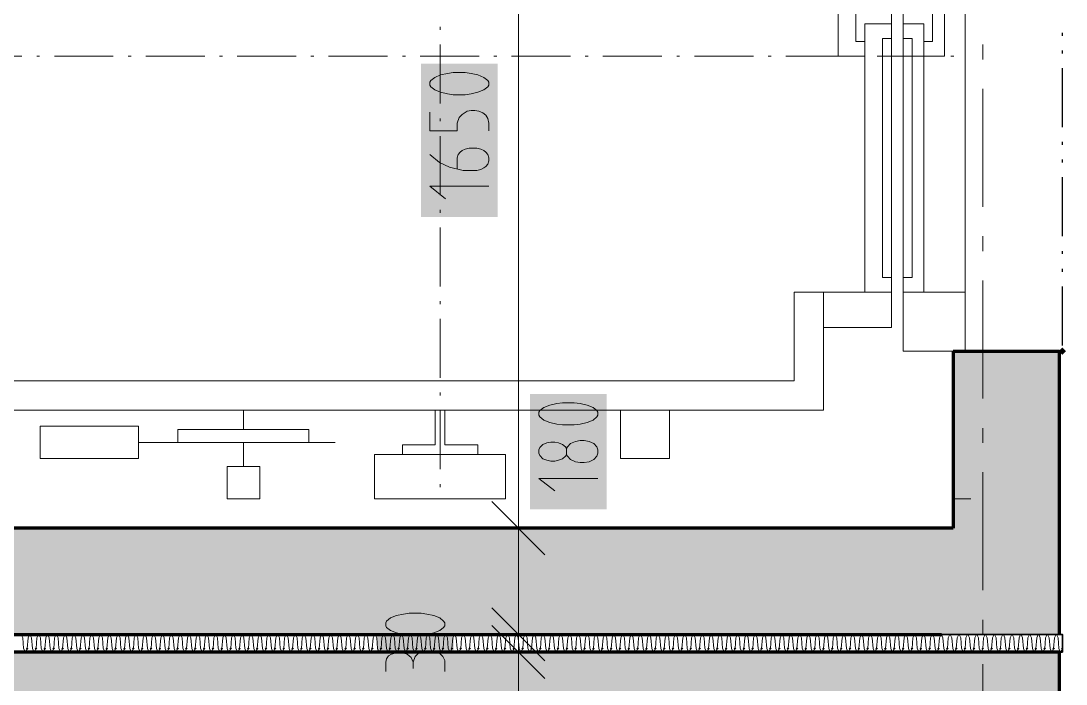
# Model space of a CAD drawing. Header units: millimetres. Extents: x 0 to 594, y 0 to 420.
# Drawn here: x 105.65 to 123.81, y 191.78 to 203.31 of the extents above; entities that cross this region are included whole.
import ezdxf

# ---------------------------------------------------------------- set-up
doc = ezdxf.new("R2010")
doc.units = ezdxf.units.MM
doc.header["$LTSCALE"] = 8
for name, color, linetype in [('PDF_Koty delkove', 7, 'Continuous'), ('PDF_Osy hlavni', 7, 'Continuous'), ('PDF_Steny obvodove nosne', 7, 'Continuous'), ('PDF_Steny sendvic', 7, 'Continuous'), ('PDF_Steny vnitrni', 7, 'Continuous'), ('PDF_Vytah', 7, 'Continuous')]:
    doc.layers.add(name, color=color, linetype=linetype)

msp = doc.modelspace()

# ---------------------------------------------------------------- linework, layer by layer
at = {"layer": 'PDF_Koty delkove', "lineweight": 18}
for points in [[(114.291, 152.109), (114.291, 169.892), (114.291, 172.055), (114.291, 174.693), (114.291, 175.945), (114.291, 178.204), (114.291, 179.45), (114.291, 180.962), (114.291, 183.576), (114.291, 190.29), (114.291, 192.34), (114.291, 192.647), (114.291, 194.492), (114.291, 211.404), (114.291, 213.249), (114.291, 213.557), (114.291, 215.607), (114.291, 215.761), (114.291, 230.674)], [(113.365, 202.407), (113.16, 202.407), (113.059, 202.393), (112.939, 202.366), (112.836, 202.325), (112.767, 202.271), (112.751, 202.243), (112.751, 202.188), (112.767, 202.16), (112.836, 202.106), (112.939, 202.065), (113.059, 202.037), (113.16, 202.023)], [(113.16, 202.023), (113.365, 202.023), (113.468, 202.037), (113.587, 202.065), (113.69, 202.106), (113.759, 202.16), (113.776, 202.188), (113.776, 202.243), (113.759, 202.271), (113.69, 202.325), (113.587, 202.366), (113.468, 202.393), (113.365, 202.407)], [(112.751, 201.723), (112.751, 201.394), (113.229, 201.394), (113.229, 201.531), (113.264, 201.627), (113.315, 201.682), (113.4, 201.736), (113.468, 201.75), (113.536, 201.75), (113.605, 201.736), (113.673, 201.709), (113.724, 201.668), (113.759, 201.613), (113.776, 201.531), (113.776, 201.394)], [(113.229, 200.737), (113.229, 200.929), (113.246, 200.984), (113.28, 201.025), (113.315, 201.052), (113.365, 201.079), (113.434, 201.093), (113.57, 201.093), (113.639, 201.079), (113.69, 201.052), (113.724, 201.025), (113.759, 200.984), (113.776, 200.929), (113.776, 200.874), (113.759, 200.819), (113.724, 200.778), (113.69, 200.751), (113.639, 200.723), (113.57, 200.709), (113.331, 200.709), (113.092, 200.764), (112.921, 200.846), (112.751, 200.984)], [(113.776, 200.436), (112.751, 200.436), (113.024, 200.217)], [(115.126, 195.769), (115.108, 195.741), (115.057, 195.7), (114.989, 195.673), (114.921, 195.659), (114.852, 195.659), (114.784, 195.673), (114.716, 195.7), (114.665, 195.755), (114.648, 195.796), (114.648, 195.851), (114.665, 195.892), (114.716, 195.947), (114.784, 195.974), (114.852, 195.988), (114.921, 195.988), (114.989, 195.974), (115.057, 195.947), (115.108, 195.906), (115.126, 195.879)], [(115.433, 196.015), (115.365, 196.015), (115.28, 196.001), (115.194, 195.961), (115.143, 195.906), (115.126, 195.879), (115.126, 195.769), (115.143, 195.741), (115.194, 195.686), (115.28, 195.645), (115.365, 195.631), (115.433, 195.631), (115.518, 195.645), (115.604, 195.686)], [(115.604, 195.686), (115.656, 195.741), (115.673, 195.796), (115.673, 195.851), (115.656, 195.906), (115.604, 195.961), (115.518, 196.001), (115.433, 196.015)], [(115.673, 195.358), (114.648, 195.358), (114.921, 195.139)], [(114.752, 194.031), (113.83, 194.953)], [(115.06, 194.492), (114.291, 194.492), (113.522, 194.492)], [(114.752, 192.186), (113.83, 193.108)], [(114.752, 191.878), (113.83, 192.801)], [(115.06, 192.647), (114.291, 192.647), (113.522, 192.647)], [(113.01, 192.001), (113.01, 192.192), (112.975, 192.261), (112.923, 192.316), (112.838, 192.343), (112.77, 192.357), (112.701, 192.357), (112.616, 192.343), (112.548, 192.316), (112.497, 192.261), (112.462, 192.165), (112.462, 192.056)], [(115.06, 192.34), (114.291, 192.34), (113.522, 192.34)], [(111.985, 192.001), (111.985, 192.165), (112.001, 192.22), (112.036, 192.275), (112.087, 192.303), (112.189, 192.33), (112.257, 192.33), (112.36, 192.303), (112.428, 192.247), (112.462, 192.165)]]:
    msp.add_lwpolyline(points, dxfattribs=at)
for points in [[(115.262, 196.672), (115.057, 196.672), (114.956, 196.658), (114.836, 196.631), (114.733, 196.59), (114.665, 196.536), (114.648, 196.508), (114.648, 196.454), (114.665, 196.426), (114.733, 196.371), (114.836, 196.33), (114.956, 196.302), (115.057, 196.288), (115.262, 196.288), (115.365, 196.302), (115.484, 196.33), (115.587, 196.371), (115.656, 196.426), (115.673, 196.454), (115.673, 196.508), (115.656, 196.536), (115.587, 196.59), (115.484, 196.631), (115.365, 196.658)], [(112.599, 193.014), (112.394, 193.014), (112.292, 193), (112.172, 192.973), (112.07, 192.932), (112.001, 192.877), (111.985, 192.849), (111.985, 192.795), (112.001, 192.767), (112.07, 192.713), (112.172, 192.672), (112.292, 192.644), (112.394, 192.63), (112.599, 192.63), (112.701, 192.644), (112.821, 192.672), (112.923, 192.713), (112.992, 192.767), (113.01, 192.795), (113.01, 192.849), (112.992, 192.877), (112.923, 192.932), (112.821, 192.973), (112.701, 193)]]:
    msp.add_lwpolyline(points, close=True, dxfattribs=at)
at = {"layer": 'PDF_Koty delkove', "color": 7, "lineweight": 18, "true_color": 0xffffff, "transparency": 33554559}
for points in [[(113.93, 199.898), (113.93, 202.56), (112.597, 199.898), (112.597, 202.56)], [(115.827, 194.821), (115.827, 196.825), (114.494, 194.821), (114.494, 196.825)], [(113.163, 191.819), (113.163, 193.167), (111.831, 191.819), (111.831, 193.167)]]:
    msp.add_solid(points, dxfattribs=at)
at = {"layer": 'PDF_Osy hlavni', "lineweight": 18}
for points in [[(122.36, 202.638), (122.36, 202.895)], [(122.36, 200.076), (122.36, 202.126)], [(122.36, 199.307), (122.36, 199.563)], [(122.36, 196.745), (122.36, 198.795)], [(122.36, 195.976), (122.36, 196.232)], [(122.36, 193.413), (122.36, 195.463)], [(122.36, 192.645), (122.36, 192.901)], [(122.36, 190.082), (122.36, 192.132)]]:
    msp.add_lwpolyline(points, dxfattribs=at)
at = {"layer": 'PDF_Steny obvodove nosne', "lineweight": 70}
msp.add_lwpolyline([(123.692, 151.955), (123.692, 192.34), (121.642, 192.34), (99.092, 192.34)], dxfattribs=at)
at = {"layer": 'PDF_Steny obvodove nosne', "color": 9, "lineweight": 9, "true_color": 0xc0c0c0, "transparency": 33554559}
for points in [[(97.042, 190.29), (121.642, 190.29), (97.042, 192.34), (121.642, 192.34)], [(121.642, 192.34), (121.642, 149.7), (123.692, 192.34), (123.692, 149.7)]]:
    msp.add_solid(points, dxfattribs=at)
at = {"layer": 'PDF_Steny sendvic', "lineweight": 35}
msp.add_lwpolyline([(99.092, 192.545), (99.092, 192.34), (121.642, 192.34), (123.692, 192.34), (123.744, 192.34), (123.744, 192.647), (123.692, 192.647), (101.245, 192.647), (99.4, 192.647), (99.4, 213.249), (101.245, 213.249), (123.692, 213.249), (123.744, 213.249), (123.744, 213.557), (123.692, 213.557), (99.092, 213.557), (99.092, 213.352)], dxfattribs=at)
at = {"layer": 'PDF_Steny sendvic', "lineweight": 25}
for points in [[(123.744, 203.048), (123.744, 203.1)], [(123.744, 202.741), (123.744, 202.792)], [(123.744, 201.46), (123.744, 202.485)], [(123.744, 201.152), (123.744, 201.203)], [(123.744, 200.845), (123.744, 200.896)], [(123.744, 199.563), (123.744, 200.588)], [(123.744, 199.256), (123.744, 199.307)], [(123.744, 198.948), (123.744, 199)], [(123.744, 197.667), (123.744, 198.692)]]:
    msp.add_lwpolyline(points, dxfattribs=at)
at = {"layer": 'PDF_Steny sendvic', "lineweight": 9}
for points in [[(105.678, 192.586), (105.651, 192.647)], [(105.693, 192.401), (105.678, 192.586)], [(105.77, 192.586), (105.755, 192.401)], [(105.798, 192.647), (105.77, 192.586)], [(105.77, 192.586), (105.77, 192.586)], [(105.832, 192.586), (105.804, 192.647)], [(105.847, 192.401), (105.832, 192.586)], [(105.924, 192.586), (105.909, 192.401)], [(105.952, 192.647), (105.924, 192.586)], [(105.924, 192.586), (105.924, 192.586)], [(105.986, 192.586), (105.958, 192.647)], [(106.001, 192.401), (105.986, 192.586)], [(106.078, 192.586), (106.062, 192.401)], [(106.105, 192.647), (106.078, 192.586)], [(106.078, 192.586), (106.078, 192.586)], [(106.078, 192.586), (106.078, 192.586)], [(106.139, 192.586), (106.112, 192.647)], [(106.155, 192.401), (106.139, 192.586)], [(106.231, 192.586), (106.216, 192.401)], [(106.259, 192.647), (106.231, 192.586)], [(106.231, 192.586), (106.231, 192.586)], [(106.293, 192.586), (106.266, 192.647)], [(106.308, 192.401), (106.293, 192.586)], [(106.385, 192.586), (106.37, 192.401)], [(106.413, 192.647), (106.385, 192.586)], [(106.385, 192.586), (106.385, 192.586)], [(106.447, 192.586), (106.419, 192.647)], [(106.462, 192.401), (106.447, 192.586)], [(106.539, 192.586), (106.524, 192.401)], [(106.567, 192.647), (106.539, 192.586)], [(106.539, 192.586), (106.539, 192.586)], [(106.601, 192.586), (106.573, 192.647)], [(106.616, 192.401), (106.601, 192.586)], [(106.693, 192.586), (106.677, 192.401)], [(106.72, 192.647), (106.693, 192.586)], [(106.693, 192.586), (106.693, 192.586)], [(106.754, 192.586), (106.727, 192.647)], [(106.77, 192.401), (106.754, 192.586)], [(106.846, 192.586), (106.831, 192.401)], [(106.874, 192.647), (106.846, 192.586)], [(106.846, 192.586), (106.846, 192.586)], [(106.908, 192.586), (106.881, 192.647)], [(106.923, 192.401), (106.908, 192.586)], [(107, 192.586), (106.985, 192.401)], [(107.028, 192.647), (107, 192.586)], [(107, 192.586), (107, 192.586)], [(107.062, 192.586), (107.034, 192.647)], [(107.077, 192.401), (107.062, 192.586)], [(107.154, 192.586), (107.139, 192.401)], [(107.182, 192.647), (107.154, 192.586)], [(107.154, 192.586), (107.154, 192.586)], [(107.216, 192.586), (107.188, 192.647)], [(107.231, 192.401), (107.216, 192.586)], [(107.308, 192.586), (107.292, 192.401)], [(107.335, 192.647), (107.308, 192.586)], [(107.308, 192.586), (107.308, 192.586)], [(107.369, 192.586), (107.342, 192.647)], [(107.385, 192.401), (107.369, 192.586)], [(107.461, 192.586), (107.446, 192.401)], [(107.489, 192.647), (107.461, 192.586)], [(107.461, 192.586), (107.461, 192.586)], [(107.523, 192.586), (107.496, 192.647)], [(107.538, 192.401), (107.523, 192.586)], [(107.615, 192.586), (107.6, 192.401)], [(107.643, 192.647), (107.615, 192.586)], [(107.615, 192.586), (107.615, 192.586)], [(107.677, 192.586), (107.649, 192.647)], [(107.692, 192.401), (107.677, 192.586)], [(107.769, 192.586), (107.754, 192.401)], [(107.797, 192.647), (107.769, 192.586)], [(107.769, 192.586), (107.769, 192.586)], [(107.831, 192.586), (107.803, 192.647)], [(107.846, 192.401), (107.831, 192.586)], [(107.923, 192.586), (107.907, 192.401)], [(107.95, 192.647), (107.923, 192.586)], [(107.923, 192.586), (107.923, 192.586)], [(107.984, 192.586), (107.957, 192.647)], [(108, 192.401), (107.984, 192.586)], [(108.076, 192.586), (108.061, 192.401)], [(108.104, 192.647), (108.076, 192.586)], [(108.076, 192.586), (108.076, 192.586)], [(108.138, 192.586), (108.11, 192.647)], [(108.153, 192.401), (108.138, 192.586)], [(108.23, 192.586), (108.215, 192.401)], [(108.258, 192.647), (108.23, 192.586)], [(108.23, 192.586), (108.23, 192.586)], [(108.292, 192.586), (108.264, 192.647)], [(108.307, 192.401), (108.292, 192.586)], [(108.384, 192.586), (108.369, 192.401)], [(108.412, 192.647), (108.384, 192.586)], [(108.384, 192.586), (108.384, 192.586)], [(108.446, 192.586), (108.418, 192.647)], [(108.461, 192.401), (108.446, 192.586)], [(108.538, 192.586), (108.522, 192.401)], [(108.565, 192.647), (108.538, 192.586)], [(108.538, 192.586), (108.538, 192.586)], [(108.599, 192.586), (108.572, 192.647)], [(108.615, 192.401), (108.599, 192.586)], [(108.691, 192.586), (108.676, 192.401)], [(108.719, 192.647), (108.691, 192.586)], [(108.691, 192.586), (108.691, 192.586)], [(108.753, 192.586), (108.725, 192.647)], [(108.768, 192.401), (108.753, 192.586)], [(108.845, 192.586), (108.83, 192.401)], [(108.873, 192.647), (108.845, 192.586)], [(108.845, 192.586), (108.845, 192.586)], [(108.907, 192.586), (108.879, 192.647)], [(108.922, 192.401), (108.907, 192.586)], [(108.999, 192.586), (108.984, 192.401)], [(109.027, 192.647), (108.999, 192.586)], [(108.999, 192.586), (108.999, 192.586)], [(109.061, 192.586), (109.033, 192.647)], [(109.076, 192.401), (109.061, 192.586)], [(109.153, 192.586), (109.137, 192.401)], [(109.18, 192.647), (109.153, 192.586)], [(109.153, 192.586), (109.153, 192.586)], [(109.214, 192.586), (109.187, 192.647)], [(109.23, 192.401), (109.214, 192.586)], [(109.306, 192.586), (109.291, 192.401)], [(109.334, 192.647), (109.306, 192.586)], [(109.306, 192.586), (109.306, 192.586)], [(109.368, 192.586), (109.34, 192.647)], [(109.383, 192.401), (109.368, 192.586)], [(109.46, 192.586), (109.445, 192.401)], [(109.488, 192.647), (109.46, 192.586)], [(109.46, 192.586), (109.46, 192.586)], [(109.522, 192.586), (109.494, 192.647)], [(109.537, 192.401), (109.522, 192.586)], [(109.614, 192.586), (109.599, 192.401)], [(109.642, 192.647), (109.614, 192.586)], [(109.614, 192.586), (109.614, 192.586)], [(109.676, 192.586), (109.648, 192.647)], [(109.691, 192.401), (109.676, 192.586)], [(109.768, 192.586), (109.752, 192.401)], [(109.795, 192.647), (109.768, 192.586)], [(109.768, 192.586), (109.768, 192.586)], [(109.829, 192.586), (109.802, 192.647)], [(109.845, 192.401), (109.829, 192.586)], [(109.921, 192.586), (109.906, 192.401)], [(109.949, 192.647), (109.921, 192.586)], [(109.921, 192.586), (109.921, 192.586)], [(109.983, 192.586), (109.955, 192.647)], [(109.998, 192.401), (109.983, 192.586)], [(110.075, 192.586), (110.06, 192.401)], [(110.103, 192.647), (110.075, 192.586)], [(110.075, 192.586), (110.075, 192.586)], [(110.137, 192.586), (110.109, 192.647)], [(110.152, 192.401), (110.137, 192.586)], [(110.229, 192.586), (110.214, 192.401)], [(110.257, 192.647), (110.229, 192.586)], [(110.229, 192.586), (110.229, 192.586)], [(110.291, 192.586), (110.263, 192.647)], [(110.306, 192.401), (110.291, 192.586)], [(110.383, 192.586), (110.367, 192.401)], [(110.41, 192.647), (110.383, 192.586)], [(110.383, 192.586), (110.383, 192.586)], [(110.444, 192.586), (110.417, 192.647)], [(110.46, 192.401), (110.444, 192.586)], [(110.536, 192.586), (110.521, 192.401)], [(110.564, 192.647), (110.536, 192.586)], [(110.536, 192.586), (110.536, 192.586)], [(110.598, 192.586), (110.57, 192.647)], [(110.613, 192.401), (110.598, 192.586)], [(110.69, 192.586), (110.675, 192.401)], [(110.718, 192.647), (110.69, 192.586)], [(110.69, 192.586), (110.69, 192.586)], [(110.752, 192.586), (110.724, 192.647)], [(110.767, 192.401), (110.752, 192.586)], [(110.844, 192.586), (110.829, 192.401)], [(110.872, 192.647), (110.844, 192.586)], [(110.844, 192.586), (110.844, 192.586)], [(110.906, 192.586), (110.878, 192.647)], [(110.921, 192.401), (110.906, 192.586)], [(110.998, 192.586), (110.982, 192.401)], [(111.025, 192.647), (110.998, 192.586)], [(110.998, 192.586), (110.998, 192.586)], [(111.059, 192.586), (111.032, 192.647)], [(111.075, 192.401), (111.059, 192.586)], [(111.151, 192.586), (111.136, 192.401)], [(111.179, 192.647), (111.151, 192.586)], [(111.151, 192.586), (111.151, 192.586)], [(111.213, 192.586), (111.185, 192.647)], [(111.228, 192.401), (111.213, 192.586)], [(111.305, 192.586), (111.29, 192.401)], [(111.333, 192.647), (111.305, 192.586)], [(111.305, 192.586), (111.305, 192.586)], [(111.367, 192.586), (111.339, 192.647)], [(111.382, 192.401), (111.367, 192.586)], [(111.459, 192.586), (111.444, 192.401)], [(111.487, 192.647), (111.459, 192.586)], [(111.459, 192.586), (111.459, 192.586)], [(111.521, 192.586), (111.493, 192.647)], [(111.536, 192.401), (111.521, 192.586)], [(111.613, 192.586), (111.597, 192.401)], [(111.64, 192.647), (111.613, 192.586)], [(111.613, 192.586), (111.613, 192.586)], [(111.674, 192.586), (111.647, 192.647)], [(111.69, 192.401), (111.674, 192.586)], [(111.766, 192.586), (111.751, 192.401)], [(111.794, 192.647), (111.766, 192.586)], [(111.766, 192.586), (111.766, 192.586)], [(111.828, 192.586), (111.8, 192.647)], [(111.843, 192.401), (111.828, 192.586)], [(111.92, 192.586), (111.905, 192.401)], [(111.948, 192.647), (111.92, 192.586)], [(111.92, 192.586), (111.92, 192.586)], [(111.982, 192.586), (111.954, 192.647)], [(111.997, 192.401), (111.982, 192.586)], [(112.074, 192.586), (112.059, 192.401)], [(112.102, 192.647), (112.074, 192.586)], [(112.074, 192.586), (112.074, 192.586)], [(112.136, 192.586), (112.108, 192.647)], [(112.151, 192.401), (112.136, 192.586)], [(112.228, 192.586), (112.212, 192.401)], [(112.255, 192.647), (112.228, 192.586)], [(112.228, 192.586), (112.228, 192.586)], [(112.289, 192.586), (112.262, 192.647)], [(112.305, 192.401), (112.289, 192.586)], [(112.381, 192.586), (112.366, 192.401)], [(112.409, 192.647), (112.381, 192.586)], [(112.381, 192.586), (112.381, 192.586)], [(112.443, 192.586), (112.415, 192.647)], [(112.458, 192.401), (112.443, 192.586)], [(112.535, 192.586), (112.52, 192.401)], [(112.563, 192.647), (112.535, 192.586)], [(112.535, 192.586), (112.535, 192.586)], [(112.597, 192.586), (112.569, 192.647)], [(112.612, 192.401), (112.597, 192.586)], [(112.689, 192.586), (112.674, 192.401)], [(112.716, 192.647), (112.689, 192.586)], [(112.689, 192.586), (112.689, 192.586)], [(112.751, 192.586), (112.723, 192.647)], [(112.766, 192.401), (112.751, 192.586)], [(112.843, 192.586), (112.827, 192.401)], [(112.87, 192.647), (112.843, 192.586)], [(112.843, 192.586), (112.843, 192.586)], [(112.904, 192.586), (112.877, 192.647)], [(112.92, 192.401), (112.904, 192.586)], [(112.996, 192.586), (112.981, 192.401)], [(113.024, 192.647), (112.996, 192.586)], [(112.996, 192.586), (112.996, 192.586)], [(113.058, 192.586), (113.03, 192.647)], [(113.073, 192.401), (113.058, 192.586)], [(113.15, 192.586), (113.135, 192.401)], [(113.178, 192.647), (113.15, 192.586)], [(113.15, 192.586), (113.15, 192.586)], [(113.212, 192.586), (113.184, 192.647)], [(113.227, 192.401), (113.212, 192.586)], [(113.304, 192.586), (113.289, 192.401)], [(113.331, 192.647), (113.304, 192.586)], [(113.304, 192.586), (113.304, 192.586)], [(113.366, 192.586), (113.338, 192.647)], [(113.381, 192.401), (113.366, 192.586)], [(113.458, 192.586), (113.442, 192.401)], [(113.485, 192.647), (113.458, 192.586)], [(113.458, 192.586), (113.458, 192.586)], [(113.519, 192.586), (113.492, 192.647)], [(113.535, 192.401), (113.519, 192.586)], [(113.611, 192.586), (113.596, 192.401)], [(113.639, 192.647), (113.611, 192.586)], [(113.611, 192.586), (113.611, 192.586)], [(113.611, 192.586), (113.611, 192.586)], [(113.673, 192.586), (113.645, 192.647)], [(113.688, 192.401), (113.673, 192.586)], [(113.765, 192.586), (113.75, 192.401)], [(113.793, 192.647), (113.765, 192.586)], [(113.765, 192.586), (113.765, 192.586)], [(113.827, 192.586), (113.799, 192.647)], [(113.842, 192.401), (113.827, 192.586)], [(113.919, 192.586), (113.904, 192.401)], [(113.946, 192.647), (113.919, 192.586)], [(113.919, 192.586), (113.919, 192.586)], [(113.981, 192.586), (113.953, 192.647)], [(113.996, 192.401), (113.981, 192.586)], [(114.073, 192.586), (114.057, 192.401)], [(114.1, 192.647), (114.073, 192.586)], [(114.073, 192.586), (114.073, 192.586)], [(114.134, 192.586), (114.107, 192.647)], [(114.15, 192.401), (114.134, 192.586)], [(114.226, 192.586), (114.211, 192.401)], [(114.254, 192.647), (114.226, 192.586)], [(114.226, 192.586), (114.226, 192.586)], [(114.288, 192.586), (114.26, 192.647)], [(114.303, 192.401), (114.288, 192.586)], [(114.38, 192.586), (114.365, 192.401)], [(114.408, 192.647), (114.38, 192.586)], [(114.38, 192.586), (114.38, 192.586)], [(114.442, 192.586), (114.414, 192.647)], [(114.457, 192.401), (114.442, 192.586)], [(114.534, 192.586), (114.519, 192.401)], [(114.561, 192.647), (114.534, 192.586)], [(114.534, 192.586), (114.534, 192.586)], [(114.596, 192.586), (114.568, 192.647)], [(114.611, 192.401), (114.596, 192.586)], [(114.688, 192.586), (114.672, 192.401)], [(114.715, 192.647), (114.688, 192.586)], [(114.688, 192.586), (114.688, 192.586)], [(114.749, 192.586), (114.722, 192.647)], [(114.765, 192.401), (114.749, 192.586)], [(114.841, 192.586), (114.826, 192.401)], [(114.869, 192.647), (114.841, 192.586)], [(114.841, 192.586), (114.841, 192.586)], [(114.903, 192.586), (114.875, 192.647)], [(114.918, 192.401), (114.903, 192.586)], [(114.995, 192.586), (114.98, 192.401)], [(115.023, 192.647), (114.995, 192.586)], [(114.995, 192.586), (114.995, 192.586)], [(115.057, 192.586), (115.029, 192.647)], [(115.072, 192.401), (115.057, 192.586)], [(115.149, 192.586), (115.134, 192.401)], [(115.176, 192.647), (115.149, 192.586)], [(115.149, 192.586), (115.149, 192.586)], [(115.211, 192.586), (115.183, 192.647)], [(115.226, 192.401), (115.211, 192.586)], [(115.303, 192.586), (115.287, 192.401)], [(115.33, 192.647), (115.303, 192.586)], [(115.303, 192.586), (115.303, 192.586)], [(115.364, 192.586), (115.337, 192.647)], [(115.38, 192.401), (115.364, 192.586)], [(115.456, 192.586), (115.441, 192.401)], [(115.484, 192.647), (115.456, 192.586)], [(115.456, 192.586), (115.456, 192.586)], [(115.518, 192.586), (115.49, 192.647)], [(115.533, 192.401), (115.518, 192.586)], [(115.61, 192.586), (115.595, 192.401)], [(115.638, 192.647), (115.61, 192.586)], [(115.61, 192.586), (115.61, 192.586)], [(115.672, 192.586), (115.644, 192.647)], [(115.687, 192.401), (115.672, 192.586)], [(115.764, 192.586), (115.749, 192.401)], [(115.791, 192.647), (115.764, 192.586)], [(115.764, 192.586), (115.764, 192.586)], [(115.826, 192.586), (115.798, 192.647)], [(115.841, 192.401), (115.826, 192.586)], [(115.918, 192.586), (115.902, 192.401)], [(115.945, 192.647), (115.918, 192.586)], [(115.918, 192.586), (115.918, 192.586)], [(115.979, 192.586), (115.952, 192.647)], [(115.995, 192.401), (115.979, 192.586)], [(116.071, 192.586), (116.056, 192.401)], [(116.099, 192.647), (116.071, 192.586)], [(116.071, 192.586), (116.071, 192.586)], [(116.133, 192.586), (116.105, 192.647)], [(116.133, 192.586), (116.148, 192.401), (116.179, 192.34)], [(116.225, 192.586), (116.21, 192.401)], [(116.253, 192.647), (116.225, 192.586)], [(116.225, 192.586), (116.225, 192.586)], [(116.287, 192.586), (116.259, 192.647)], [(116.302, 192.401), (116.287, 192.586)], [(116.379, 192.586), (116.364, 192.401)], [(116.406, 192.647), (116.379, 192.586)], [(116.379, 192.586), (116.379, 192.586)], [(116.441, 192.586), (116.413, 192.647)], [(116.441, 192.586), (116.456, 192.401), (116.487, 192.34)], [(116.533, 192.586), (116.517, 192.401)], [(116.56, 192.647), (116.533, 192.586)], [(116.533, 192.586), (116.533, 192.586)], [(116.594, 192.586), (116.567, 192.647)], [(116.594, 192.586), (116.61, 192.401), (116.64, 192.34)], [(116.686, 192.586), (116.671, 192.401)], [(116.714, 192.647), (116.686, 192.586)], [(116.686, 192.586), (116.686, 192.586)], [(116.748, 192.586), (116.72, 192.647)], [(116.763, 192.401), (116.748, 192.586)], [(116.84, 192.586), (116.825, 192.401)], [(116.868, 192.647), (116.84, 192.586)], [(116.84, 192.586), (116.84, 192.586)], [(116.902, 192.586), (116.874, 192.647)], [(116.902, 192.586), (116.917, 192.401), (116.948, 192.34)], [(116.994, 192.586), (116.979, 192.401)], [(117.021, 192.647), (116.994, 192.586)], [(116.994, 192.586), (116.994, 192.586)], [(117.056, 192.586), (117.028, 192.647)], [(117.056, 192.586), (117.071, 192.401), (117.102, 192.34)], [(117.148, 192.586), (117.132, 192.401)], [(117.175, 192.647), (117.148, 192.586)], [(117.148, 192.586), (117.148, 192.586)], [(117.209, 192.586), (117.182, 192.647)], [(117.209, 192.586), (117.225, 192.401), (117.255, 192.34)], [(117.301, 192.586), (117.286, 192.401)], [(117.329, 192.647), (117.301, 192.586)], [(117.301, 192.586), (117.301, 192.586)], [(117.363, 192.586), (117.335, 192.647)], [(117.378, 192.401), (117.363, 192.586)], [(117.455, 192.586), (117.44, 192.401)], [(117.483, 192.647), (117.455, 192.586)], [(117.455, 192.586), (117.455, 192.586)], [(117.517, 192.586), (117.489, 192.647)], [(117.517, 192.586), (117.532, 192.401), (117.563, 192.34)], [(117.609, 192.586), (117.594, 192.401)], [(117.636, 192.647), (117.609, 192.586)], [(117.609, 192.586), (117.609, 192.586)], [(117.671, 192.586), (117.643, 192.647)], [(117.686, 192.401), (117.671, 192.586)], [(117.763, 192.586), (117.747, 192.401)], [(117.79, 192.647), (117.763, 192.586)], [(117.763, 192.586), (117.763, 192.586)], [(117.824, 192.586), (117.797, 192.647)], [(117.84, 192.401), (117.824, 192.586)], [(117.916, 192.586), (117.901, 192.401)], [(117.944, 192.647), (117.916, 192.586)], [(117.916, 192.586), (117.916, 192.586)], [(117.978, 192.586), (117.95, 192.647)], [(117.978, 192.586), (117.993, 192.401), (118.024, 192.34)], [(118.07, 192.586), (118.055, 192.401)], [(118.098, 192.647), (118.07, 192.586)], [(118.07, 192.586), (118.07, 192.586)], [(118.132, 192.586), (118.104, 192.647)], [(118.147, 192.401), (118.132, 192.586)], [(118.224, 192.586), (118.209, 192.401)], [(118.251, 192.647), (118.224, 192.586)], [(118.224, 192.586), (118.224, 192.586)], [(118.286, 192.586), (118.258, 192.647)], [(118.301, 192.401), (118.286, 192.586)], [(118.378, 192.586), (118.362, 192.401)], [(118.405, 192.647), (118.378, 192.586)], [(118.378, 192.586), (118.378, 192.586)], [(118.439, 192.586), (118.412, 192.647)], [(118.455, 192.401), (118.439, 192.586)], [(118.531, 192.586), (118.516, 192.401)], [(118.559, 192.647), (118.531, 192.586)], [(118.531, 192.586), (118.531, 192.586)], [(118.593, 192.586), (118.565, 192.647)], [(118.608, 192.401), (118.593, 192.586)], [(118.685, 192.586), (118.67, 192.401)], [(118.713, 192.647), (118.685, 192.586)], [(118.685, 192.586), (118.685, 192.586)], [(118.747, 192.586), (118.719, 192.647)], [(118.762, 192.401), (118.747, 192.586)], [(118.839, 192.586), (118.824, 192.401)], [(118.866, 192.647), (118.839, 192.586)], [(118.839, 192.586), (118.839, 192.586)], [(118.901, 192.586), (118.873, 192.647)], [(118.916, 192.401), (118.901, 192.586)], [(118.993, 192.586), (118.977, 192.401)], [(119.02, 192.647), (118.993, 192.586)], [(118.993, 192.586), (118.993, 192.586)], [(119.054, 192.586), (119.027, 192.647)], [(119.07, 192.401), (119.054, 192.586)], [(119.146, 192.586), (119.131, 192.401)], [(119.174, 192.647), (119.146, 192.586)], [(119.146, 192.586), (119.146, 192.586)], [(119.208, 192.586), (119.18, 192.647)], [(119.223, 192.401), (119.208, 192.586)], [(119.3, 192.586), (119.285, 192.401)], [(119.328, 192.647), (119.3, 192.586)], [(119.3, 192.586), (119.3, 192.586)], [(119.362, 192.586), (119.334, 192.647)], [(119.377, 192.401), (119.362, 192.586)], [(119.454, 192.586), (119.439, 192.401)], [(119.481, 192.647), (119.454, 192.586)], [(119.454, 192.586), (119.454, 192.586)], [(119.516, 192.586), (119.488, 192.647)], [(119.531, 192.401), (119.516, 192.586)], [(119.608, 192.586), (119.592, 192.401)], [(119.635, 192.647), (119.608, 192.586)], [(119.608, 192.586), (119.608, 192.586)], [(119.669, 192.586), (119.642, 192.647)], [(119.685, 192.401), (119.669, 192.586)], [(119.761, 192.586), (119.746, 192.401)], [(119.789, 192.647), (119.761, 192.586)], [(119.761, 192.586), (119.761, 192.586)], [(119.823, 192.586), (119.795, 192.647)], [(119.838, 192.401), (119.823, 192.586)], [(119.915, 192.586), (119.9, 192.401)], [(119.943, 192.647), (119.915, 192.586)], [(119.915, 192.586), (119.915, 192.586)], [(119.977, 192.586), (119.949, 192.647)], [(119.992, 192.401), (119.977, 192.586)], [(120.069, 192.586), (120.054, 192.401)], [(120.096, 192.647), (120.069, 192.586)], [(120.069, 192.586), (120.069, 192.586)], [(120.131, 192.586), (120.103, 192.647)], [(120.146, 192.401), (120.131, 192.586)], [(120.223, 192.586), (120.207, 192.401)], [(120.25, 192.647), (120.223, 192.586)], [(120.223, 192.586), (120.223, 192.586)], [(120.284, 192.586), (120.257, 192.647)], [(120.3, 192.401), (120.284, 192.586)], [(120.376, 192.586), (120.361, 192.401)], [(120.404, 192.647), (120.376, 192.586)], [(120.376, 192.586), (120.376, 192.586)], [(120.438, 192.586), (120.41, 192.647)], [(120.453, 192.401), (120.438, 192.586)], [(120.53, 192.586), (120.515, 192.401)], [(120.558, 192.647), (120.53, 192.586)], [(120.53, 192.586), (120.53, 192.586)], [(120.592, 192.586), (120.564, 192.647)], [(120.607, 192.401), (120.592, 192.586)], [(120.684, 192.586), (120.669, 192.401)], [(120.711, 192.647), (120.684, 192.586)], [(120.684, 192.586), (120.684, 192.586)], [(120.746, 192.586), (120.718, 192.647)], [(120.761, 192.401), (120.746, 192.586)], [(120.838, 192.586), (120.822, 192.401)], [(120.865, 192.647), (120.838, 192.586)], [(120.838, 192.586), (120.838, 192.586)], [(120.899, 192.586), (120.872, 192.647)], [(120.915, 192.401), (120.899, 192.586)], [(120.991, 192.586), (120.976, 192.401)], [(121.019, 192.647), (120.991, 192.586)], [(120.991, 192.586), (120.991, 192.586)], [(121.053, 192.586), (121.025, 192.647)], [(121.068, 192.401), (121.053, 192.586)], [(121.145, 192.586), (121.13, 192.401)], [(121.173, 192.647), (121.145, 192.586)], [(121.145, 192.586), (121.145, 192.586)], [(121.145, 192.586), (121.145, 192.586)], [(121.207, 192.586), (121.179, 192.647)], [(121.222, 192.401), (121.207, 192.586)], [(121.299, 192.586), (121.284, 192.401)], [(121.326, 192.647), (121.299, 192.586)], [(121.299, 192.586), (121.299, 192.586)], [(121.361, 192.586), (121.333, 192.647)], [(121.376, 192.401), (121.361, 192.586)], [(121.453, 192.586), (121.437, 192.401)], [(121.48, 192.647), (121.453, 192.586)], [(121.453, 192.586), (121.453, 192.586)], [(121.514, 192.586), (121.487, 192.647)], [(121.53, 192.401), (121.514, 192.586)], [(121.606, 192.586), (121.591, 192.401)], [(121.634, 192.647), (121.606, 192.586)], [(121.606, 192.586), (121.606, 192.586)], [(121.668, 192.586), (121.64, 192.647)], [(121.683, 192.401), (121.668, 192.586)], [(121.76, 192.586), (121.745, 192.401)], [(121.788, 192.647), (121.76, 192.586)], [(121.76, 192.586), (121.76, 192.586)], [(121.822, 192.586), (121.794, 192.647)], [(121.837, 192.401), (121.822, 192.586)], [(121.914, 192.586), (121.899, 192.401)], [(121.941, 192.647), (121.914, 192.586)], [(121.914, 192.586), (121.914, 192.586)], [(121.976, 192.586), (121.948, 192.647)], [(121.991, 192.401), (121.976, 192.586)], [(122.067, 192.586), (122.052, 192.401)], [(122.095, 192.647), (122.067, 192.586)], [(122.067, 192.586), (122.067, 192.586)], [(122.129, 192.586), (122.102, 192.647)], [(122.145, 192.401), (122.129, 192.586)], [(122.221, 192.586), (122.206, 192.401)], [(122.249, 192.647), (122.221, 192.586)], [(122.221, 192.586), (122.221, 192.586)], [(122.283, 192.586), (122.255, 192.647)], [(122.298, 192.401), (122.283, 192.586)], [(122.375, 192.586), (122.36, 192.401)], [(122.403, 192.647), (122.375, 192.586)], [(122.375, 192.586), (122.375, 192.586)], [(122.437, 192.586), (122.409, 192.647)], [(122.452, 192.401), (122.437, 192.586)], [(122.529, 192.586), (122.514, 192.401)], [(122.556, 192.647), (122.529, 192.586)], [(122.529, 192.586), (122.529, 192.586)], [(122.591, 192.586), (122.563, 192.647)], [(122.606, 192.401), (122.591, 192.586)], [(122.682, 192.586), (122.667, 192.401)], [(122.71, 192.647), (122.682, 192.586)], [(122.682, 192.586), (122.682, 192.586)], [(122.744, 192.586), (122.717, 192.647)], [(122.759, 192.401), (122.744, 192.586)], [(122.836, 192.586), (122.821, 192.401)], [(122.864, 192.647), (122.836, 192.586)], [(122.836, 192.586), (122.836, 192.586)], [(122.898, 192.586), (122.87, 192.647)], [(122.913, 192.401), (122.898, 192.586)], [(122.99, 192.586), (122.975, 192.401)], [(123.018, 192.647), (122.99, 192.586)], [(122.99, 192.586), (122.99, 192.586)], [(123.052, 192.586), (123.024, 192.647)], [(123.067, 192.401), (123.052, 192.586)], [(123.144, 192.586), (123.129, 192.401)], [(123.171, 192.647), (123.144, 192.586)], [(123.144, 192.586), (123.144, 192.586)], [(123.206, 192.586), (123.178, 192.647)], [(123.221, 192.401), (123.206, 192.586)], [(123.297, 192.586), (123.282, 192.401)], [(123.325, 192.647), (123.297, 192.586)], [(123.297, 192.586), (123.297, 192.586)], [(123.359, 192.586), (123.332, 192.647)], [(123.374, 192.401), (123.359, 192.586)], [(123.451, 192.586), (123.436, 192.401)], [(123.479, 192.647), (123.451, 192.586)], [(123.451, 192.586), (123.451, 192.586)], [(123.513, 192.586), (123.485, 192.647)], [(123.528, 192.401), (123.513, 192.586)], [(123.605, 192.586), (123.59, 192.401)], [(123.633, 192.647), (123.605, 192.586)], [(123.605, 192.586), (123.605, 192.586)], [(123.667, 192.586), (123.639, 192.647)], [(123.682, 192.401), (123.667, 192.586)], [(105.693, 192.401), (105.724, 192.34)], [(105.724, 192.34), (105.755, 192.401)], [(105.847, 192.401), (105.878, 192.34)], [(105.878, 192.34), (105.909, 192.401)], [(106.001, 192.401), (106.032, 192.34)], [(106.032, 192.34), (106.062, 192.401)], [(106.155, 192.401), (106.185, 192.34)], [(106.185, 192.34), (106.216, 192.401)], [(106.308, 192.401), (106.339, 192.34)], [(106.339, 192.34), (106.37, 192.401)], [(106.462, 192.401), (106.493, 192.34)], [(106.493, 192.34), (106.524, 192.401)], [(106.616, 192.401), (106.647, 192.34)], [(106.647, 192.34), (106.677, 192.401)], [(106.647, 192.34), (106.647, 192.34)], [(106.77, 192.401), (106.8, 192.34)], [(106.8, 192.34), (106.831, 192.401)], [(106.923, 192.401), (106.954, 192.34)], [(106.954, 192.34), (106.985, 192.401)], [(106.954, 192.34), (106.954, 192.34)], [(107.077, 192.401), (107.108, 192.34)], [(107.108, 192.34), (107.139, 192.401)], [(107.231, 192.401), (107.262, 192.34)], [(107.262, 192.34), (107.292, 192.401)], [(107.385, 192.401), (107.415, 192.34)], [(107.415, 192.34), (107.446, 192.401)], [(107.538, 192.401), (107.569, 192.34)], [(107.569, 192.34), (107.6, 192.401)], [(107.692, 192.401), (107.723, 192.34)], [(107.723, 192.34), (107.754, 192.401)], [(107.846, 192.401), (107.877, 192.34)], [(107.877, 192.34), (107.907, 192.401)], [(108, 192.401), (108.03, 192.34)], [(108.03, 192.34), (108.061, 192.401)], [(108.153, 192.401), (108.184, 192.34)], [(108.184, 192.34), (108.215, 192.401)], [(108.307, 192.401), (108.338, 192.34)], [(108.338, 192.34), (108.369, 192.401)], [(108.461, 192.401), (108.492, 192.34)], [(108.492, 192.34), (108.522, 192.401)], [(108.615, 192.401), (108.645, 192.34)], [(108.645, 192.34), (108.676, 192.401)], [(108.768, 192.401), (108.799, 192.34)], [(108.799, 192.34), (108.83, 192.401)], [(108.922, 192.401), (108.953, 192.34)], [(108.953, 192.34), (108.984, 192.401)], [(109.076, 192.401), (109.107, 192.34)], [(109.107, 192.34), (109.137, 192.401)], [(109.23, 192.401), (109.26, 192.34)], [(109.26, 192.34), (109.291, 192.401)], [(109.383, 192.401), (109.414, 192.34)], [(109.414, 192.34), (109.445, 192.401)], [(109.537, 192.401), (109.568, 192.34)], [(109.568, 192.34), (109.599, 192.401)], [(109.691, 192.401), (109.722, 192.34)], [(109.722, 192.34), (109.752, 192.401)], [(109.845, 192.401), (109.875, 192.34)], [(109.875, 192.34), (109.906, 192.401)], [(109.998, 192.401), (110.029, 192.34)], [(110.029, 192.34), (110.06, 192.401)], [(110.152, 192.401), (110.183, 192.34)], [(110.183, 192.34), (110.214, 192.401)], [(110.306, 192.401), (110.337, 192.34)], [(110.337, 192.34), (110.367, 192.401)], [(110.46, 192.401), (110.49, 192.34)], [(110.49, 192.34), (110.521, 192.401)], [(110.49, 192.34), (110.49, 192.34)], [(110.613, 192.401), (110.644, 192.34)], [(110.644, 192.34), (110.675, 192.401)], [(110.767, 192.401), (110.798, 192.34)], [(110.798, 192.34), (110.829, 192.401)], [(110.798, 192.34), (110.798, 192.34)], [(110.921, 192.401), (110.952, 192.34)], [(110.952, 192.34), (110.982, 192.401)], [(111.075, 192.401), (111.105, 192.34)], [(111.105, 192.34), (111.136, 192.401)], [(111.228, 192.401), (111.259, 192.34)], [(111.259, 192.34), (111.29, 192.401)], [(111.382, 192.401), (111.413, 192.34)], [(111.413, 192.34), (111.444, 192.401)], [(111.536, 192.401), (111.567, 192.34)], [(111.567, 192.34), (111.597, 192.401)], [(111.69, 192.401), (111.72, 192.34)], [(111.72, 192.34), (111.751, 192.401)], [(111.843, 192.401), (111.874, 192.34)], [(111.874, 192.34), (111.905, 192.401)], [(111.997, 192.401), (112.028, 192.34)], [(112.028, 192.34), (112.059, 192.401)], [(112.151, 192.401), (112.182, 192.34)], [(112.182, 192.34), (112.212, 192.401)], [(112.305, 192.401), (112.335, 192.34)], [(112.335, 192.34), (112.366, 192.401)], [(112.458, 192.401), (112.489, 192.34)], [(112.489, 192.34), (112.52, 192.401)], [(112.612, 192.401), (112.643, 192.34)], [(112.643, 192.34), (112.674, 192.401)], [(112.766, 192.401), (112.797, 192.34)], [(112.797, 192.34), (112.827, 192.401)], [(112.92, 192.401), (112.95, 192.34)], [(112.95, 192.34), (112.981, 192.401)], [(113.073, 192.401), (113.104, 192.34)], [(113.104, 192.34), (113.135, 192.401)], [(113.227, 192.401), (113.258, 192.34)], [(113.258, 192.34), (113.289, 192.401)], [(113.381, 192.401), (113.412, 192.34)], [(113.412, 192.34), (113.442, 192.401)], [(113.535, 192.401), (113.565, 192.34)], [(113.565, 192.34), (113.596, 192.401)], [(113.688, 192.401), (113.719, 192.34)], [(113.719, 192.34), (113.75, 192.401)], [(113.842, 192.401), (113.873, 192.34)], [(113.873, 192.34), (113.904, 192.401)], [(113.996, 192.401), (114.027, 192.34)], [(114.027, 192.34), (114.057, 192.401)], [(114.15, 192.401), (114.18, 192.34)], [(114.18, 192.34), (114.211, 192.401)], [(114.303, 192.401), (114.334, 192.34)], [(114.334, 192.34), (114.365, 192.401)], [(114.457, 192.401), (114.488, 192.34)], [(114.488, 192.34), (114.519, 192.401)], [(114.611, 192.401), (114.642, 192.34)], [(114.642, 192.34), (114.672, 192.401)], [(114.765, 192.401), (114.795, 192.34)], [(114.795, 192.34), (114.826, 192.401)], [(114.918, 192.401), (114.949, 192.34)], [(114.949, 192.34), (114.98, 192.401)], [(115.072, 192.401), (115.103, 192.34)], [(115.103, 192.34), (115.134, 192.401)], [(115.226, 192.401), (115.257, 192.34)], [(115.257, 192.34), (115.287, 192.401)], [(115.38, 192.401), (115.41, 192.34)], [(115.41, 192.34), (115.441, 192.401)], [(115.533, 192.401), (115.564, 192.34)], [(115.564, 192.34), (115.595, 192.401)], [(115.687, 192.401), (115.718, 192.34)], [(115.718, 192.34), (115.749, 192.401)], [(115.841, 192.401), (115.872, 192.34)], [(115.872, 192.34), (115.902, 192.401)], [(115.995, 192.401), (116.025, 192.34)], [(116.025, 192.34), (116.056, 192.401)], [(116.179, 192.34), (116.21, 192.401)], [(116.302, 192.401), (116.333, 192.34)], [(116.333, 192.34), (116.364, 192.401)], [(116.487, 192.34), (116.517, 192.401)], [(116.64, 192.34), (116.671, 192.401)], [(116.763, 192.401), (116.794, 192.34)], [(116.794, 192.34), (116.825, 192.401)], [(116.948, 192.34), (116.979, 192.401)], [(117.102, 192.34), (117.132, 192.401)], [(117.255, 192.34), (117.286, 192.401)], [(117.378, 192.401), (117.409, 192.34)], [(117.409, 192.34), (117.44, 192.401)], [(117.563, 192.34), (117.594, 192.401)], [(117.686, 192.401), (117.717, 192.34)], [(117.717, 192.34), (117.747, 192.401)], [(117.84, 192.401), (117.87, 192.34)], [(117.87, 192.34), (117.901, 192.401)], [(118.024, 192.34), (118.055, 192.401)], [(118.147, 192.401), (118.178, 192.34)], [(118.178, 192.34), (118.209, 192.401)], [(118.301, 192.401), (118.332, 192.34)], [(118.332, 192.34), (118.362, 192.401)], [(118.455, 192.401), (118.485, 192.34)], [(118.485, 192.34), (118.516, 192.401)], [(118.608, 192.401), (118.639, 192.34)], [(118.639, 192.34), (118.67, 192.401)], [(118.762, 192.401), (118.793, 192.34)], [(118.793, 192.34), (118.824, 192.401)], [(118.916, 192.401), (118.947, 192.34)], [(118.947, 192.34), (118.977, 192.401)], [(119.07, 192.401), (119.1, 192.34)], [(119.1, 192.34), (119.131, 192.401)], [(119.223, 192.401), (119.254, 192.34)], [(119.254, 192.34), (119.285, 192.401)], [(119.377, 192.401), (119.408, 192.34)], [(119.408, 192.34), (119.439, 192.401)], [(119.531, 192.401), (119.562, 192.34)], [(119.562, 192.34), (119.592, 192.401)], [(119.685, 192.401), (119.715, 192.34)], [(119.715, 192.34), (119.746, 192.401)], [(119.838, 192.401), (119.869, 192.34)], [(119.869, 192.34), (119.9, 192.401)], [(119.992, 192.401), (120.023, 192.34)], [(120.023, 192.34), (120.054, 192.401)], [(120.146, 192.401), (120.177, 192.34)], [(120.177, 192.34), (120.207, 192.401)], [(120.3, 192.401), (120.33, 192.34)], [(120.33, 192.34), (120.361, 192.401)], [(120.453, 192.401), (120.484, 192.34)], [(120.484, 192.34), (120.515, 192.401)], [(120.607, 192.401), (120.638, 192.34)], [(120.638, 192.34), (120.669, 192.401)], [(120.761, 192.401), (120.792, 192.34)], [(120.792, 192.34), (120.822, 192.401)], [(120.915, 192.401), (120.945, 192.34)], [(120.945, 192.34), (120.976, 192.401)], [(121.068, 192.401), (121.099, 192.34)], [(121.099, 192.34), (121.13, 192.401)], [(121.222, 192.401), (121.253, 192.34)], [(121.253, 192.34), (121.284, 192.401)], [(121.376, 192.401), (121.407, 192.34)], [(121.407, 192.34), (121.437, 192.401)], [(121.53, 192.401), (121.56, 192.34)], [(121.56, 192.34), (121.591, 192.401)], [(121.683, 192.401), (121.714, 192.34)], [(121.714, 192.34), (121.745, 192.401)], [(121.837, 192.401), (121.868, 192.34)], [(121.868, 192.34), (121.899, 192.401)], [(121.991, 192.401), (122.022, 192.34)], [(122.022, 192.34), (122.052, 192.401)], [(122.145, 192.401), (122.175, 192.34)], [(122.175, 192.34), (122.206, 192.401)], [(122.298, 192.401), (122.329, 192.34)], [(122.329, 192.34), (122.36, 192.401)], [(122.452, 192.401), (122.483, 192.34)], [(122.483, 192.34), (122.514, 192.401)], [(122.606, 192.401), (122.637, 192.34)], [(122.637, 192.34), (122.667, 192.401)], [(122.759, 192.401), (122.79, 192.34)], [(122.79, 192.34), (122.821, 192.401)], [(122.913, 192.401), (122.944, 192.34)], [(122.944, 192.34), (122.975, 192.401)], [(123.067, 192.401), (123.098, 192.34)], [(123.098, 192.34), (123.129, 192.401)], [(123.221, 192.401), (123.252, 192.34)], [(123.252, 192.34), (123.282, 192.401)], [(123.374, 192.401), (123.405, 192.34)], [(123.405, 192.34), (123.436, 192.401)], [(123.528, 192.401), (123.559, 192.34)], [(123.559, 192.34), (123.59, 192.401)], [(123.682, 192.401), (123.713, 192.34)], [(123.713, 192.34), (123.744, 192.401)]]:
    msp.add_lwpolyline(points, dxfattribs=at)
at = {"layer": 'PDF_Steny sendvic', "lineweight": 25, "transparency": 33554559}
msp.add_solid([(123.744, 197.503), (123.679, 197.567), (123.808, 197.567), (123.744, 197.631)], dxfattribs=at)
at = {"layer": 'PDF_Steny sendvic', "lineweight": 9, "transparency": 33554559}
for points in [[(105.755, 192.378), (105.732, 192.401), (105.778, 192.401), (105.755, 192.424)], [(105.909, 192.378), (105.886, 192.401), (105.932, 192.401), (105.909, 192.424)], [(106.062, 192.378), (106.039, 192.401), (106.085, 192.401), (106.062, 192.424)], [(106.216, 192.378), (106.193, 192.401), (106.239, 192.401), (106.216, 192.424)], [(106.37, 192.378), (106.347, 192.401), (106.393, 192.401), (106.37, 192.424)], [(106.524, 192.378), (106.501, 192.401), (106.547, 192.401), (106.524, 192.424)], [(106.677, 192.378), (106.654, 192.401), (106.7, 192.401), (106.677, 192.424)], [(106.831, 192.378), (106.808, 192.401), (106.854, 192.401), (106.831, 192.424)], [(106.985, 192.378), (106.962, 192.401), (107.008, 192.401), (106.985, 192.424)], [(107.139, 192.378), (107.116, 192.401), (107.162, 192.401), (107.139, 192.424)], [(107.292, 192.378), (107.269, 192.401), (107.315, 192.401), (107.292, 192.424)], [(107.446, 192.378), (107.423, 192.401), (107.469, 192.401), (107.446, 192.424)], [(107.6, 192.378), (107.577, 192.401), (107.623, 192.401), (107.6, 192.424)], [(107.754, 192.378), (107.731, 192.401), (107.777, 192.401), (107.754, 192.424)], [(107.907, 192.378), (107.884, 192.401), (107.93, 192.401), (107.907, 192.424)], [(108.061, 192.378), (108.038, 192.401), (108.084, 192.401), (108.061, 192.424)], [(108.215, 192.378), (108.192, 192.401), (108.238, 192.401), (108.215, 192.424)], [(108.369, 192.378), (108.346, 192.401), (108.392, 192.401), (108.369, 192.424)], [(108.522, 192.378), (108.499, 192.401), (108.545, 192.401), (108.522, 192.424)], [(108.676, 192.378), (108.653, 192.401), (108.699, 192.401), (108.676, 192.424)], [(108.83, 192.378), (108.807, 192.401), (108.853, 192.401), (108.83, 192.424)], [(108.984, 192.378), (108.961, 192.401), (109.007, 192.401), (108.984, 192.424)], [(109.137, 192.378), (109.114, 192.401), (109.16, 192.401), (109.137, 192.424)], [(109.291, 192.378), (109.268, 192.401), (109.314, 192.401), (109.291, 192.424)], [(109.445, 192.378), (109.422, 192.401), (109.468, 192.401), (109.445, 192.424)], [(109.599, 192.378), (109.576, 192.401), (109.622, 192.401), (109.599, 192.424)], [(109.752, 192.378), (109.729, 192.401), (109.775, 192.401), (109.752, 192.424)], [(109.906, 192.378), (109.883, 192.401), (109.929, 192.401), (109.906, 192.424)], [(110.06, 192.378), (110.037, 192.401), (110.083, 192.401), (110.06, 192.424)], [(110.214, 192.378), (110.191, 192.401), (110.237, 192.401), (110.214, 192.424)], [(110.367, 192.378), (110.344, 192.401), (110.39, 192.401), (110.367, 192.424)], [(110.521, 192.378), (110.498, 192.401), (110.544, 192.401), (110.521, 192.424)], [(110.675, 192.378), (110.652, 192.401), (110.698, 192.401), (110.675, 192.424)], [(110.829, 192.378), (110.806, 192.401), (110.852, 192.401), (110.829, 192.424)], [(110.982, 192.378), (110.959, 192.401), (111.005, 192.401), (110.982, 192.424)], [(111.136, 192.378), (111.113, 192.401), (111.159, 192.401), (111.136, 192.424)], [(111.29, 192.378), (111.267, 192.401), (111.313, 192.401), (111.29, 192.424)], [(111.444, 192.378), (111.421, 192.401), (111.467, 192.401), (111.444, 192.424)], [(111.597, 192.378), (111.574, 192.401), (111.62, 192.401), (111.597, 192.424)], [(111.751, 192.378), (111.728, 192.401), (111.774, 192.401), (111.751, 192.424)], [(111.905, 192.378), (111.882, 192.401), (111.928, 192.401), (111.905, 192.424)], [(112.059, 192.378), (112.036, 192.401), (112.082, 192.401), (112.059, 192.424)], [(112.212, 192.378), (112.189, 192.401), (112.235, 192.401), (112.212, 192.424)], [(112.366, 192.378), (112.343, 192.401), (112.389, 192.401), (112.366, 192.424)], [(112.52, 192.378), (112.497, 192.401), (112.543, 192.401), (112.52, 192.424)], [(112.674, 192.378), (112.651, 192.401), (112.697, 192.401), (112.674, 192.424)], [(112.827, 192.378), (112.804, 192.401), (112.85, 192.401), (112.827, 192.424)], [(112.981, 192.378), (112.958, 192.401), (113.004, 192.401), (112.981, 192.424)], [(113.135, 192.378), (113.112, 192.401), (113.158, 192.401), (113.135, 192.424)], [(113.289, 192.378), (113.266, 192.401), (113.312, 192.401), (113.289, 192.424)], [(113.442, 192.378), (113.419, 192.401), (113.465, 192.401), (113.442, 192.424)], [(113.596, 192.378), (113.573, 192.401), (113.619, 192.401), (113.596, 192.424)], [(113.75, 192.378), (113.727, 192.401), (113.773, 192.401), (113.75, 192.424)], [(113.904, 192.378), (113.881, 192.401), (113.927, 192.401), (113.904, 192.424)], [(114.057, 192.378), (114.034, 192.401), (114.08, 192.401), (114.057, 192.424)], [(114.211, 192.378), (114.188, 192.401), (114.234, 192.401), (114.211, 192.424)], [(114.365, 192.378), (114.342, 192.401), (114.388, 192.401), (114.365, 192.424)], [(114.519, 192.378), (114.496, 192.401), (114.542, 192.401), (114.519, 192.424)], [(114.672, 192.378), (114.649, 192.401), (114.695, 192.401), (114.672, 192.424)], [(114.826, 192.378), (114.803, 192.401), (114.849, 192.401), (114.826, 192.424)], [(114.98, 192.378), (114.957, 192.401), (115.003, 192.401), (114.98, 192.424)], [(115.134, 192.378), (115.111, 192.401), (115.157, 192.401), (115.134, 192.424)], [(115.287, 192.378), (115.264, 192.401), (115.31, 192.401), (115.287, 192.424)], [(115.441, 192.378), (115.418, 192.401), (115.464, 192.401), (115.441, 192.424)], [(115.595, 192.378), (115.572, 192.401), (115.618, 192.401), (115.595, 192.424)], [(115.749, 192.378), (115.725, 192.401), (115.772, 192.401), (115.749, 192.424)], [(115.902, 192.378), (115.879, 192.401), (115.925, 192.401), (115.902, 192.424)], [(116.056, 192.378), (116.033, 192.401), (116.079, 192.401), (116.056, 192.424)], [(116.21, 192.378), (116.187, 192.401), (116.233, 192.401), (116.21, 192.424)], [(116.364, 192.378), (116.34, 192.401), (116.387, 192.401), (116.364, 192.424)], [(116.517, 192.378), (116.494, 192.401), (116.54, 192.401), (116.517, 192.424)], [(116.671, 192.378), (116.648, 192.401), (116.694, 192.401), (116.671, 192.424)], [(116.825, 192.378), (116.802, 192.401), (116.848, 192.401), (116.825, 192.424)], [(116.979, 192.378), (116.955, 192.401), (117.002, 192.401), (116.979, 192.424)], [(117.132, 192.378), (117.109, 192.401), (117.155, 192.401), (117.132, 192.424)], [(117.286, 192.378), (117.263, 192.401), (117.309, 192.401), (117.286, 192.424)], [(117.44, 192.378), (117.417, 192.401), (117.463, 192.401), (117.44, 192.424)], [(117.594, 192.378), (117.57, 192.401), (117.617, 192.401), (117.594, 192.424)], [(117.747, 192.378), (117.724, 192.401), (117.77, 192.401), (117.747, 192.424)], [(117.901, 192.378), (117.878, 192.401), (117.924, 192.401), (117.901, 192.424)], [(118.055, 192.378), (118.032, 192.401), (118.078, 192.401), (118.055, 192.424)], [(118.209, 192.378), (118.186, 192.401), (118.232, 192.401), (118.209, 192.424)], [(118.362, 192.378), (118.339, 192.401), (118.385, 192.401), (118.362, 192.424)], [(118.516, 192.378), (118.493, 192.401), (118.539, 192.401), (118.516, 192.424)], [(118.67, 192.378), (118.647, 192.401), (118.693, 192.401), (118.67, 192.424)], [(118.824, 192.378), (118.801, 192.401), (118.847, 192.401), (118.824, 192.424)], [(118.977, 192.378), (118.954, 192.401), (119, 192.401), (118.977, 192.424)], [(119.131, 192.378), (119.108, 192.401), (119.154, 192.401), (119.131, 192.424)], [(119.285, 192.378), (119.262, 192.401), (119.308, 192.401), (119.285, 192.424)], [(119.439, 192.378), (119.415, 192.401), (119.462, 192.401), (119.439, 192.424)], [(119.592, 192.378), (119.569, 192.401), (119.615, 192.401), (119.592, 192.424)], [(119.746, 192.378), (119.723, 192.401), (119.769, 192.401), (119.746, 192.424)], [(119.9, 192.378), (119.877, 192.401), (119.923, 192.401), (119.9, 192.424)], [(120.054, 192.378), (120.03, 192.401), (120.077, 192.401), (120.054, 192.424)], [(120.207, 192.378), (120.184, 192.401), (120.23, 192.401), (120.207, 192.424)], [(120.361, 192.378), (120.338, 192.401), (120.384, 192.401), (120.361, 192.424)], [(120.515, 192.378), (120.492, 192.401), (120.538, 192.401), (120.515, 192.424)], [(120.669, 192.378), (120.645, 192.401), (120.692, 192.401), (120.669, 192.424)], [(120.822, 192.378), (120.799, 192.401), (120.845, 192.401), (120.822, 192.424)], [(120.976, 192.378), (120.953, 192.401), (120.999, 192.401), (120.976, 192.424)], [(121.13, 192.378), (121.107, 192.401), (121.153, 192.401), (121.13, 192.424)], [(121.284, 192.378), (121.26, 192.401), (121.307, 192.401), (121.284, 192.424)], [(121.437, 192.378), (121.414, 192.401), (121.46, 192.401), (121.437, 192.424)], [(121.591, 192.378), (121.568, 192.401), (121.614, 192.401), (121.591, 192.424)], [(121.745, 192.378), (121.722, 192.401), (121.768, 192.401), (121.745, 192.424)], [(121.899, 192.378), (121.875, 192.401), (121.922, 192.401), (121.899, 192.424)], [(122.052, 192.378), (122.029, 192.401), (122.075, 192.401), (122.052, 192.424)], [(122.206, 192.378), (122.183, 192.401), (122.229, 192.401), (122.206, 192.424)], [(122.36, 192.378), (122.337, 192.401), (122.383, 192.401), (122.36, 192.424)], [(122.514, 192.378), (122.49, 192.401), (122.537, 192.401), (122.514, 192.424)], [(122.667, 192.378), (122.644, 192.401), (122.69, 192.401), (122.667, 192.424)], [(122.821, 192.378), (122.798, 192.401), (122.844, 192.401), (122.821, 192.424)], [(122.975, 192.378), (122.952, 192.401), (122.998, 192.401), (122.975, 192.424)], [(123.129, 192.378), (123.105, 192.401), (123.152, 192.401), (123.129, 192.424)], [(123.282, 192.378), (123.259, 192.401), (123.305, 192.401), (123.282, 192.424)], [(123.436, 192.378), (123.413, 192.401), (123.459, 192.401), (123.436, 192.424)], [(123.59, 192.378), (123.567, 192.401), (123.613, 192.401), (123.59, 192.424)], [(123.744, 192.378), (123.72, 192.401), (123.744, 192.424)]]:
    msp.add_solid(points, dxfattribs=at)
at = {"layer": 'PDF_Steny vnitrni', "lineweight": 70}
for points in [[(121.847, 197.567), (121.847, 194.492)], [(121.847, 197.567), (123.692, 197.567)], [(123.692, 194.492), (123.692, 197.567)], [(121.847, 194.492), (101.245, 194.492)], [(123.692, 192.647), (123.692, 193.672), (123.692, 194.492)], [(101.245, 192.647), (121.642, 192.647)]]:
    msp.add_lwpolyline(points, dxfattribs=at)
at = {"layer": 'PDF_Steny vnitrni', "color": 9, "lineweight": 9, "true_color": 0xc0c0c0, "transparency": 33554559}
for points in [[(123.692, 197.567), (121.847, 197.567), (123.692, 194.492), (121.847, 194.492)], [(101.245, 192.647), (123.692, 192.647), (101.245, 194.492), (123.692, 194.492)]]:
    msp.add_solid(points, dxfattribs=at)
at = {"layer": 'PDF_Vytah', "lineweight": 9}
for points in [[(119.592, 197.977), (120.771, 197.977), (120.771, 198.592), (120.771, 211.148), (119.592, 211.148), (119.592, 208.842)], [(121.694, 207.356), (121.694, 211.148), (120.976, 211.148), (120.976, 197.567)], [(121.335, 198.592), (122.052, 198.592), (122.052, 206.792), (121.694, 206.792)], [(112.93, 203.151), (112.93, 203.202)], [(112.93, 201.87), (112.93, 202.895)], [(105.663, 202.692), (104.638, 202.692)], [(105.971, 202.692), (105.92, 202.692)], [(107.252, 202.692), (106.227, 202.692)], [(107.56, 202.692), (107.508, 202.692)], [(108.841, 202.692), (107.816, 202.692)], [(109.148, 202.692), (109.097, 202.692)], [(110.43, 202.692), (109.405, 202.692)], [(110.737, 202.692), (110.686, 202.692)], [(112.018, 202.692), (110.993, 202.692)], [(112.326, 202.692), (112.275, 202.692)], [(113.607, 202.692), (112.582, 202.692)], [(113.915, 202.692), (113.863, 202.692)], [(115.196, 202.692), (114.171, 202.692)], [(115.503, 202.692), (115.452, 202.692)], [(116.785, 202.692), (115.759, 202.692)], [(117.092, 202.692), (117.041, 202.692)], [(118.373, 202.692), (117.348, 202.692)], [(118.681, 202.692), (118.629, 202.692)], [(119.962, 202.692), (118.937, 202.692)], [(120.269, 202.692), (120.218, 202.692)], [(121.551, 202.692), (120.526, 202.692)], [(121.858, 202.692), (121.807, 202.692)], [(122.052, 202.692), (122.052, 202.692)], [(112.93, 201.562), (112.93, 201.613)], [(112.93, 200.281), (112.93, 201.306)], [(112.93, 199.973), (112.93, 200.025)], [(112.93, 198.692), (112.93, 199.717)], [(119.592, 198.592), (119.592, 196.542), (104.217, 196.542)], [(120.771, 198.592), (119.592, 198.592), (119.08, 198.592), (119.08, 197.055), (104.73, 197.055)], [(122.052, 198.592), (122.052, 197.567)], [(112.93, 198.385), (112.93, 198.436)], [(112.93, 197.103), (112.93, 198.128)], [(122.052, 197.567), (120.976, 197.567)], [(112.93, 196.796), (112.93, 196.847)], [(109.513, 196.206), (109.513, 196.542)], [(109.513, 196.206), (109.513, 196.542)], [(112.93, 195.515), (112.93, 196.54)], [(105.983, 196.262), (105.983, 195.701), (107.691, 195.701), (107.691, 196.262)], [(107.691, 196.262), (105.983, 196.262)], [(108.374, 195.981), (108.374, 196.206), (110.652, 196.206), (110.652, 195.981)], [(108.374, 195.981), (108.374, 196.206), (110.652, 196.206), (110.652, 195.981)], [(109.513, 195.565), (109.513, 195.981)], [(109.513, 195.565), (109.513, 195.981)], [(121.847, 195.517), (121.847, 195.005), (122.155, 195.005)], [(112.93, 195.207), (112.93, 195.258)], [(112.93, 195.005), (112.93, 195.005)]]:
    msp.add_lwpolyline(points, dxfattribs=at)
for points in [[(119.849, 207.356), (119.849, 202.692), (120.31, 202.692), (120.31, 202.948), (120.156, 202.948), (120.156, 207.099), (120.31, 207.099), (120.31, 207.356)], [(121.694, 207.356), (121.694, 202.692), (121.335, 202.692), (121.335, 202.948), (121.489, 202.948), (121.489, 207.099), (121.335, 207.099), (121.335, 207.356)], [(120.31, 203.256), (120.31, 198.592), (120.771, 198.592), (120.771, 198.848), (120.617, 198.848), (120.617, 202.999), (120.771, 202.999), (120.771, 203.256)], [(121.335, 203.256), (121.335, 198.592), (120.976, 198.592), (120.976, 198.848), (121.13, 198.848), (121.13, 202.999), (120.976, 202.999), (120.976, 203.256)], [(112.275, 195.941), (112.275, 195.773), (112.275, 195.941), (112.844, 195.941), (112.844, 196.542), (112.844, 195.941)], [(113.585, 195.941), (113.585, 195.773), (113.585, 195.941), (113.015, 195.941), (113.015, 196.542), (113.015, 195.941)], [(116.062, 195.701), (116.916, 195.701), (116.916, 196.542), (116.062, 196.542)], [(116.062, 195.701), (116.916, 195.701), (116.916, 196.542), (116.062, 196.542)], [(105.983, 195.701), (107.691, 195.701), (107.691, 196.262), (105.983, 196.262)], [(111.108, 195.981), (107.691, 195.981)], [(114.069, 195.005), (114.069, 195.773), (111.791, 195.773), (111.791, 195.005)], [(114.069, 195.005), (114.069, 195.773), (111.791, 195.773), (111.791, 195.005)], [(109.798, 195.005), (109.228, 195.005), (109.228, 195.565), (109.798, 195.565)], [(109.798, 195.005), (109.228, 195.005), (109.228, 195.565), (109.798, 195.565)]]:
    msp.add_lwpolyline(points, close=True, dxfattribs=at)

doc.saveas('drawing.dxf')
